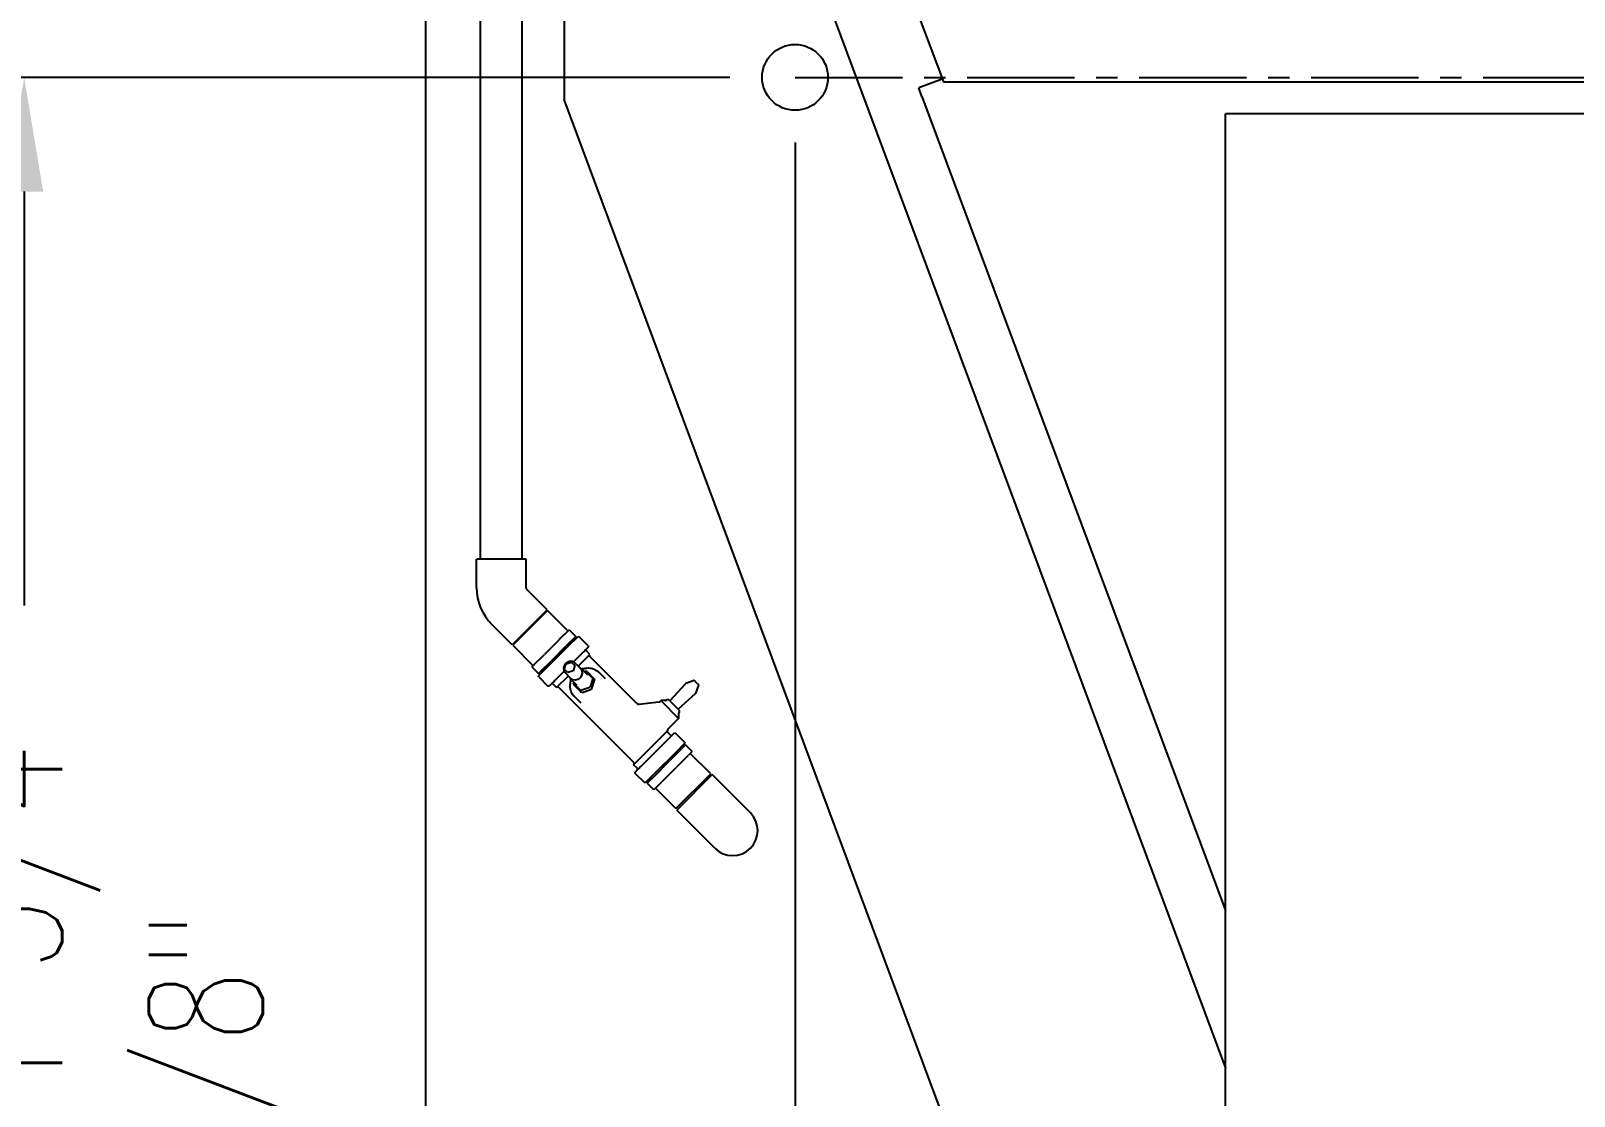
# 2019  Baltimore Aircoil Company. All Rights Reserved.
# Model space of a CAD drawing. Header units: millimetres. Extents: x 16950 to 32328, y 19251 to 29476.
# Drawn here: x 16983.8 to 17045.3, y 19545.7 to 19588.1 of the extents above; entities that cross this region are included whole.
import ezdxf

# ---------------------------------------------------------------- set-up
doc = ezdxf.new("R2010")
doc.units = ezdxf.units.MM
doc.header["$LTSCALE"] = 5
doc.linetypes.add('CENTER', pattern=[50.8, 31.75, -6.35, 6.35, -6.35])
for name, color, linetype in [('CONDENSER-STD-CONTROL', 1, 'Continuous'), ('RECIRCULATION-CONTROL', 3, 'Continuous'), ('UNIT', 6, 'Continuous'), ('WS-NO-CONTROL', 3, 'Continuous')]:
    doc.layers.add(name, color=color, linetype=linetype)
doc.styles.add('SUBMITTAL', font='romans.shx', dxfattribs={"width": 0.75})
doc.dimstyles.new('SUBMITTAL', dxfattribs={"dimtxt": 0.09375, "dimasz": 0.09375, "dimexe": 0.03125, "dimexo": 0.0625, "dimgap": 0.0625, "dimtad": 0, "dimdec": 4, "dimzin": 4, "dimdsep": 46, "dimlunit": 4, "dimtxsty": 'SUBMITTAL', "dimcen": 0.09375, "dimclre": 6, "dimadec": 0, "dimazin": 0, "dimtfac": 1, "dimtdec": 0, "dimtofl": 0, "dimtmove": 0, "dimatfit": 3, "dimfxl": 0, "dimfrac": 2, "dimtolj": 1, "dimtzin": 4, "dimarcsym": 0})

# ---------------------------------------------------------------- blocks, each defined once
blk = doc.blocks.new('*D103')
at = {"layer": 'UNIT', "color": 6, "lineweight": -2}
for p, q in [((17019.498, 19610.577), (16956.936, 19610.577)), ((17002.642, 19512.543), (16956.936, 19512.543))]:
    blk.add_line(p, q, dxfattribs=at)
at = {"layer": 'UNIT', "color": 3, "lineweight": -2}
for p, q in [((16959.536, 19606.027), (16959.536, 19570.498)), ((16959.536, 19517.093), (16959.536, 19552.623))]:
    blk.add_line(p, q, dxfattribs=at)
at = {"layer": 'UNIT', "color": 3}
for points in [[(16958.777, 19606.027), (16960.294, 19606.027), (16959.536, 19610.577)], [(16958.777, 19517.093), (16960.294, 19517.093), (16959.536, 19512.543)]]:
    blk.add_solid(points, dxfattribs=at)
at = {"layer": 'UNIT', "color": 3, "insert": (16959.536, 19561.56), "char_height": 4.55, "attachment_point": 5, "rotation": 90, "style": 'SUBMITTAL'}
blk.add_mtext('\\A1;8\'-2"', dxfattribs=at)
blk = doc.blocks.new('*D97')
at = {"layer": 'CONDENSER-STD-CONTROL', "color": 6, "lineweight": -2}
for p, q in [((17014.269, 19583.662), (17014.269, 19493.943)), ((16999.536, 19515.609), (16999.536, 19493.943))]:
    blk.add_line(p, q, dxfattribs=at)
at = {"layer": 'CONDENSER-STD-CONTROL', "color": 3, "lineweight": -2}
for p, q in [((16999.536, 19496.543), (16994.986, 19496.543)), ((17009.719, 19496.543), (17004.086, 19496.543))]:
    blk.add_line(p, q, dxfattribs=at)
at = {"layer": 'CONDENSER-STD-CONTROL', "color": 3}
for points in [[(17004.086, 19497.301), (17004.086, 19495.785), (16999.536, 19496.543)], [(17009.719, 19497.301), (17009.719, 19495.785), (17014.269, 19496.543)]]:
    blk.add_solid(points, dxfattribs=at)
at = {"layer": 'CONDENSER-STD-CONTROL', "color": 3, "insert": (16979.548, 19496.543), "char_height": 4.55, "attachment_point": 5, "style": 'SUBMITTAL'}
blk.add_mtext('\\A1;1\'-2 3/4"', dxfattribs=at)
blk = doc.blocks.new('*D98')
at = {"layer": 'CONDENSER-STD-CONTROL', "color": 3, "lineweight": -2}
for p, q in [((16991.536, 19525.999), (16991.536, 19533.582)), ((16991.536, 19507.993), (16991.536, 19503.443))]:
    blk.add_line(p, q, dxfattribs=at)
at = {"layer": 'CONDENSER-STD-CONTROL', "color": 6, "lineweight": -2}
for p, q in [((17028.904, 19521.449), (16988.936, 19521.449)), ((17002.642, 19512.543), (16988.936, 19512.543))]:
    blk.add_line(p, q, dxfattribs=at)
at = {"layer": 'CONDENSER-STD-CONTROL', "color": 3}
for points in [[(16990.777, 19525.999), (16992.294, 19525.999), (16991.536, 19521.449)], [(16990.777, 19507.993), (16992.294, 19507.993), (16991.536, 19512.543)]]:
    blk.add_solid(points, dxfattribs=at)
at = {"layer": 'CONDENSER-STD-CONTROL', "color": 3, "insert": (16991.536, 19544.714), "char_height": 4.55, "attachment_point": 5, "rotation": 90, "style": 'SUBMITTAL'}
blk.add_mtext('\\A1;8 7/8"', dxfattribs=at)
blk = doc.blocks.new('*D99')
at = {"layer": 'CONDENSER-STD-CONTROL', "color": 6, "lineweight": -2}
for p, q in [((17011.669, 19586.262), (16980.936, 19586.262)), ((17002.642, 19512.543), (16980.936, 19512.543))]:
    blk.add_line(p, q, dxfattribs=at)
at = {"layer": 'CONDENSER-STD-CONTROL', "color": 3, "lineweight": -2}
for p, q in [((16983.536, 19581.712), (16983.536, 19565.215)), ((16983.536, 19517.093), (16983.536, 19534.015))]:
    blk.add_line(p, q, dxfattribs=at)
at = {"layer": 'CONDENSER-STD-CONTROL', "color": 3}
for points in [[(16982.777, 19581.712), (16984.294, 19581.712), (16983.536, 19586.262)], [(16982.777, 19517.093), (16984.294, 19517.093), (16983.536, 19512.543)]]:
    blk.add_solid(points, dxfattribs=at)
at = {"layer": 'CONDENSER-STD-CONTROL', "color": 3, "insert": (16983.536, 19549.615), "char_height": 4.55, "attachment_point": 5, "rotation": 90, "style": 'SUBMITTAL'}
blk.add_mtext('\\A1;6\'-1 3/4"', dxfattribs=at)
blk = doc.blocks.new('*D79')
at = {"layer": 'UNIT', "color": 6, "lineweight": -2}
for p, q in [((17005.094, 19596.542), (16964.936, 19596.542)), ((17002.642, 19512.543), (16964.936, 19512.543))]:
    blk.add_line(p, q, dxfattribs=at)
at = {"layer": 'UNIT', "color": 3, "lineweight": -2}
for p, q in [((16967.536, 19591.992), (16967.536, 19563.48)), ((16967.536, 19517.093), (16967.536, 19545.605))]:
    blk.add_line(p, q, dxfattribs=at)
at = {"layer": 'UNIT', "color": 3}
for points in [[(16966.777, 19591.992), (16968.294, 19591.992), (16967.536, 19596.542)], [(16966.777, 19517.093), (16968.294, 19517.093), (16967.536, 19512.543)]]:
    blk.add_solid(points, dxfattribs=at)
at = {"layer": 'UNIT', "color": 3, "insert": (16967.536, 19554.542), "char_height": 4.55, "attachment_point": 5, "rotation": 90, "style": 'SUBMITTAL'}
blk.add_mtext('\\A1;7\'-0"', dxfattribs=at)
blk = doc.blocks.new('*D26')
at = {"layer": 'WS-NO-CONTROL', "color": 6, "lineweight": -2}
for p, q in [((17032.573, 19592.927), (16972.936, 19592.927)), ((17002.642, 19512.543), (16972.936, 19512.543))]:
    blk.add_line(p, q, dxfattribs=at)
at = {"layer": 'WS-NO-CONTROL', "color": 3, "lineweight": -2}
for p, q in [((16975.536, 19588.377), (16975.536, 19568.335)), ((16975.536, 19517.093), (16975.536, 19537.135))]:
    blk.add_line(p, q, dxfattribs=at)
at = {"layer": 'WS-NO-CONTROL', "color": 3}
for points in [[(16974.777, 19588.377), (16976.294, 19588.377), (16975.536, 19592.927)], [(16974.777, 19517.093), (16976.294, 19517.093), (16975.536, 19512.543)]]:
    blk.add_solid(points, dxfattribs=at)
at = {"layer": 'WS-NO-CONTROL', "color": 3, "insert": (16975.536, 19552.735), "char_height": 4.55, "attachment_point": 5, "rotation": 90, "style": 'SUBMITTAL'}
blk.add_mtext('\\A1;6\'-8 3/8"', dxfattribs=at)

msp = doc.modelspace()

# ---------------------------------------------------------------- linework, layer by layer
at = {"layer": 'CONDENSER-STD-CONTROL', "linetype": 'CENTER', "ltscale": 0.027}
msp.add_line((17014.2686, 19586.2617), (17078.5896, 19586.2617), dxfattribs=at)
at = {"layer": 'CONDENSER-STD-CONTROL'}
msp.add_circle((17014.2686, 19586.2617), 1.3125, dxfattribs=at)
at = {"layer": 'RECIRCULATION-CONTROL'}
for p, q in [((17001.7285, 19567.0617), (17001.7285, 19588.6552)), ((17003.3885, 19567.0617), (17003.3885, 19588.6552)), ((17003.5428, 19567.0617), (17001.5741, 19567.0617)), ((17001.5741, 19565.9164), (17001.5741, 19567.0617)), ((17003.5428, 19565.9164), (17003.5428, 19567.0617)), ((17004.3815, 19565.037), (17003.5717, 19565.8468)), ((17004.3815, 19565.037), (17002.9894, 19563.6449)), ((17004.4003, 19565.012), (17003.0144, 19563.6261)), ((17004.4003, 19565.012), (17005.2149, 19564.1974)), ((17002.9894, 19563.6449), (17002.1796, 19564.4547)), ((17004.9105, 19563.893), (17005.2507, 19564.2332)), ((17005.2648, 19564.2473), (17005.2507, 19564.2332)), ((17005.2648, 19564.2473), (17005.5299, 19563.9821)), ((17003.0144, 19563.6261), (17003.829, 19562.8115)), ((17004.329, 19563.3115), (17004.8677, 19563.8503)), ((17004.4391, 19562.8029), (17005.2235, 19563.5873)), ((17004.5941, 19563.0463), (17005.1329, 19563.5851)), ((17004.9105, 19563.893), (17004.8677, 19563.8503)), ((17005.1757, 19563.6279), (17005.1329, 19563.5851)), ((17005.1757, 19563.6279), (17005.5158, 19563.968)), ((17005.2235, 19563.5873), (17005.6156, 19563.9794)), ((17005.3952, 19563.7895), (17005.374, 19563.8262)), ((17005.4054, 19563.7923), (17005.3948, 19563.7894)), ((17005.4154, 19563.7821), (17005.4059, 19563.7922)), ((17005.4146, 19563.7784), (17005.4154, 19563.7816)), ((17005.5299, 19563.9821), (17005.5158, 19563.968)), ((17005.6156, 19563.9794), (17005.6617, 19563.9698)), ((17006.0236, 19563.6079), (17005.6617, 19563.9698)), ((17006.0332, 19563.5619), (17005.8998, 19563.4285)), ((17006.0236, 19563.6079), (17006.0332, 19563.5619)), ((17003.8605, 19562.843), (17004.2822, 19563.2648)), ((17004.1256, 19562.5778), (17004.5474, 19562.9996)), ((17004.329, 19563.3115), (17004.2822, 19563.2648)), ((17004.5941, 19563.0463), (17004.5474, 19562.9996)), ((17005.0696, 19562.6784), (17005.1392, 19562.8872)), ((17005.1392, 19562.8872), (17005.3479, 19562.9568)), ((17005.3479, 19562.9568), (17005.4871, 19562.8176)), ((17005.641, 19563.1697), (17005.4375, 19562.9661)), ((17005.7238, 19562.6924), (17005.4871, 19562.929)), ((17005.6205, 19562.7956), (17006.0886, 19563.2636)), ((17005.7744, 19563.3031), (17005.641, 19563.1697)), ((17006.0886, 19563.2636), (17005.9396, 19563.4126)), ((17007.9501, 19561.3137), (17006.0722, 19563.1916)), ((17003.7794, 19562.762), (17003.7791, 19562.7616)), ((17003.7791, 19562.7616), (17004.0442, 19562.4964)), ((17003.7794, 19562.762), (17003.8371, 19562.8197)), ((17003.8605, 19562.843), (17003.8371, 19562.8197)), ((17004.0446, 19562.4968), (17004.0442, 19562.4964)), ((17004.0446, 19562.4968), (17004.1023, 19562.5545)), ((17004.0469, 19562.4107), (17004.4391, 19562.8029)), ((17004.0565, 19562.3647), (17004.0469, 19562.4107)), ((17004.0565, 19562.3647), (17004.4185, 19562.0028)), ((17004.1256, 19562.5778), (17004.1023, 19562.5545)), ((17004.2026, 19562.651), (17004.2002, 19562.6524)), ((17004.2025, 19562.6511), (17004.2024, 19562.6508)), ((17004.2126, 19562.6408), (17004.2024, 19562.6503)), ((17004.2131, 19562.6407), (17004.2185, 19562.6422)), ((17004.2562, 19562.62), (17004.2181, 19562.6421)), ((17004.8567, 19562.3853), (17004.7233, 19562.252)), ((17004.7627, 19561.9378), (17005.2308, 19562.4059)), ((17005.0602, 19562.5889), (17004.8567, 19562.3853)), ((17005.2087, 19562.5392), (17005.0696, 19562.6784)), ((17005.334, 19562.3026), (17005.0974, 19562.5392)), ((17005.4175, 19562.6088), (17005.2087, 19562.5392)), ((17005.5846, 19562.0242), (17005.3322, 19562.2766)), ((17005.4871, 19562.8176), (17005.4175, 19562.6088)), ((17006.0022, 19562.4418), (17005.7497, 19562.6942)), ((17005.8692, 19562.5747), (17005.9176, 19562.5909)), ((17005.9176, 19562.5909), (17005.9259, 19562.5751)), ((17005.9779, 19562.5788), (17005.9176, 19562.5909)), ((17006.1633, 19562.3378), (17005.9259, 19562.5751)), ((17005.9779, 19562.5788), (17006.1948, 19562.3619)), ((17006.2069, 19562.3016), (17006.0984, 19561.9762)), ((17006.1633, 19562.3378), (17006.2069, 19562.3016)), ((17006.2069, 19562.3016), (17006.1948, 19562.3619)), ((17006.1948, 19562.3619), (17006.2644, 19562.2923)), ((17006.2644, 19562.2923), (17006.2765, 19562.232)), ((17006.713, 19562.2857), (17006.4465, 19562.5521)), ((17004.4645, 19561.9932), (17004.4185, 19562.0028)), ((17004.5979, 19562.1265), (17004.4645, 19561.9932)), ((17004.7627, 19561.9378), (17004.6138, 19562.0868)), ((17007.8497, 19558.9392), (17004.8348, 19561.9542)), ((17005.4355, 19562.1088), (17005.4516, 19562.1571)), ((17005.4355, 19562.1088), (17005.4476, 19562.0485)), ((17005.4513, 19562.1004), (17005.4355, 19562.1088)), ((17005.6645, 19561.8315), (17005.4476, 19562.0485)), ((17005.4513, 19562.1004), (17005.6886, 19561.8631)), ((17005.6645, 19561.8315), (17005.7248, 19561.8195)), ((17005.7341, 19561.7619), (17005.6645, 19561.8315)), ((17005.7248, 19561.8195), (17005.6886, 19561.8631)), ((17006.0502, 19561.928), (17005.7248, 19561.8195)), ((17005.7944, 19561.7499), (17005.7341, 19561.7619)), ((17005.7944, 19561.7499), (17006.1198, 19561.8584)), ((17006.0502, 19561.928), (17006.0984, 19561.9762)), ((17006.168, 19561.9066), (17006.1198, 19561.8584)), ((17006.168, 19561.9066), (17006.2765, 19562.232)), ((17009.2953, 19561.423), (17009.9017, 19562.0965)), ((17009.6264, 19561.092), (17010.2999, 19561.6984)), ((17010.2418, 19562.2227), (17009.9096, 19562.1018)), ((17010.2628, 19562.2178), (17010.2625, 19562.2181)), ((17010.2628, 19562.2178), (17010.2882, 19562.1924)), ((17010.3044, 19562.1754), (17010.2974, 19562.1824)), ((17010.3858, 19562.094), (17010.3044, 19562.1754)), ((17010.4261, 19562.0384), (17010.3052, 19561.7062)), ((17010.3958, 19562.0848), (17010.4212, 19562.0594)), ((17010.4215, 19562.0591), (17010.4212, 19562.0594)), ((17005.7407, 19561.3134), (17005.4743, 19561.5798)), ((17008.0464, 19561.2798), (17008.8342, 19561.3721)), ((17008.8342, 19561.3721), (17008.8809, 19561.3776)), ((17008.9136, 19561.4173), (17008.8729, 19561.3766)), ((17008.8809, 19561.3776), (17008.8873, 19561.3783)), ((17008.9161, 19561.4194), (17009.6228, 19560.7127)), ((17009.11, 19561.4194), (17008.9161, 19561.4194)), ((17009.1382, 19561.4395), (17009.1239, 19561.4252)), ((17009.6429, 19561.0462), (17009.2496, 19561.4395)), ((17009.6207, 19560.7102), (17009.2263, 19560.3159)), ((17009.6228, 19560.9066), (17009.6228, 19560.7127)), ((17009.6429, 19560.9348), (17009.6286, 19560.9206)), ((17007.8334, 19558.8672), (17009.155, 19560.1889)), ((17008.1475, 19558.8278), (17009.324, 19560.0043)), ((17009.3081, 19560.0441), (17009.1688, 19560.1834)), ((17009.324, 19560.0043), (17009.4574, 19560.1377)), ((17009.4574, 19560.1377), (17009.5035, 19560.1281)), ((17009.8654, 19559.7662), (17009.5035, 19560.1281)), ((17009.4828, 19559.3279), (17008.6985, 19558.5436)), ((17009.7276, 19559.4843), (17009.2579, 19559.0146)), ((17009.875, 19559.7201), (17009.4828, 19559.3279)), ((17009.9927, 19559.2191), (17009.5231, 19558.7495)), ((17009.6787, 19559.5184), (17009.6713, 19559.5164)), ((17009.6792, 19559.5184), (17009.6893, 19559.5089)), ((17009.6866, 19559.4987), (17009.7217, 19559.4784)), ((17009.6868, 19559.4986), (17009.6894, 19559.5083)), ((17009.7276, 19559.4843), (17009.7573, 19559.514)), ((17009.8983, 19559.655), (17009.7573, 19559.514)), ((17009.8654, 19559.7662), (17009.875, 19559.7201)), ((17009.8983, 19559.655), (17009.9005, 19559.6572)), ((17010.1657, 19559.3921), (17009.9005, 19559.6572)), ((17009.9927, 19559.2191), (17010.0224, 19559.2488)), ((17010.1635, 19559.3899), (17010.0224, 19559.2488)), ((17010.9075, 19558.5048), (17010.093, 19559.3193)), ((17010.1635, 19559.3899), (17010.1657, 19559.3921)), ((17007.9823, 19558.7183), (17007.8334, 19558.8672)), ((17007.8887, 19558.569), (17008.0221, 19558.7023)), ((17007.8983, 19558.5229), (17007.8887, 19558.569)), ((17009.2096, 19558.9663), (17008.6864, 19558.4432)), ((17009.4748, 19558.7012), (17008.9516, 19558.178)), ((17009.2096, 19558.9663), (17009.2579, 19559.0146)), ((17009.4748, 19558.7012), (17009.5231, 19558.7495)), ((17007.8983, 19558.5229), (17008.2602, 19558.161)), ((17008.3063, 19558.1514), (17008.2602, 19558.161)), ((17008.6985, 19558.5436), (17008.3063, 19558.1514)), ((17008.3691, 19558.1259), (17008.3776, 19558.1343)), ((17008.6343, 19557.8607), (17008.3691, 19558.1259)), ((17008.6864, 19558.4432), (17008.3776, 19558.1343)), ((17008.5156, 19558.3607), (17008.539, 19558.3201)), ((17008.5389, 19558.3203), (17008.5378, 19558.316)), ((17008.5378, 19558.3154), (17008.5473, 19558.3053)), ((17008.5476, 19558.3052), (17008.5479, 19558.3047)), ((17008.5478, 19558.3053), (17008.5479, 19558.3053)), ((17008.913, 19558.1394), (17008.6428, 19557.8692)), ((17008.913, 19558.1394), (17008.9516, 19558.178)), ((17009.5216, 19557.1188), (17010.9075, 19558.5048)), ((17010.9659, 19558.4747), (17009.5517, 19557.0605)), ((17011.7128, 19557.7278), (17010.9659, 19558.4747)), ((17008.6343, 19557.8607), (17008.6428, 19557.8692)), ((17009.5216, 19557.1188), (17008.707, 19557.9334)), ((17011.7128, 19557.7278), (17012.4906, 19556.95)), ((17010.2985, 19556.3136), (17009.5517, 19557.0605)), ((17011.0764, 19555.5358), (17010.2985, 19556.3136))]:
    msp.add_line(p, q, dxfattribs=at)
for centre, radius, start, end in [((17003.6413, 19565.9164), 2.0672, 180, 225), ((17003.6413, 19565.9164), 0.0984, 180, 225), ((17005.9675, 19563.4404), 0.0394, 135, 225), ((17006.1, 19563.2194), 0.0394, 135, 225), ((17004.586, 19562.0589), 0.0394, 45, 135), ((17004.8069, 19561.9263), 0.0394, 45, 135), ((17009.9164, 19562.0833), 0.0197, 110, 138), ((17010.2485, 19562.2042), 0.0197, 45, 110), ((17010.2867, 19561.713), 0.0197, 312, 340), ((17010.4076, 19562.0452), 0.0197, 340, 45), ((17008.0337, 19561.3972), 0.1181, 225, 276.684232), ((17008.9275, 19561.4034), 0.0197, 125.639455, 135), ((17009.11, 19561.4391), 0.0197, 270, 315), ((17009.1939, 19561.3838), 0.0787, 45, 135), ((17009.2807, 19561.4362), 0.0197, 225, 318), ((17009.6396, 19561.0773), 0.0197, 132, 225), ((17009.5872, 19560.9905), 0.0787, 315, 45), ((17009.6068, 19560.7242), 0.0197, 315, 324.360545), ((17009.6425, 19560.9066), 0.0197, 135, 180), ((17009.3655, 19560.1767), 0.1969, 135, 178.039312), ((17009.336, 19560.0719), 0.0394, 225, 315), ((17007.8219, 19558.9114), 0.0394, 315, 45), ((17007.9545, 19558.6904), 0.0394, 315, 45), ((17011.7835, 19556.2429), 1, 225, 45)]:
    msp.add_arc(centre, radius, start, end, dxfattribs=at)
msp.add_ellipse((17005.2923, 19562.7341), major_axis=(-0.1949, -0.1949), ratio=0.8660254, start_param=3.1415927, end_param=6.2831853, dxfattribs=at)
at = {"layer": 'RECIRCULATION-CONTROL', "extrusion": (0, 0, -1)}
for centre, major_axis, ratio, start_param, end_param in [((17005.5289, 19562.4975), (-0.1949, -0.1949), 0.8660254, 3.1415927, 6.2831853), ((17010.2743, 19562.1785), (0.0538, -0.0538), 0.258819, 4.712389, 4.8915962), ((17010.3818, 19562.0709), (-0.0538, 0.0538), 0.258819, 1.3915891, 1.5707963)]:
    msp.add_ellipse(centre, major_axis=major_axis, ratio=ratio, start_param=start_param, end_param=end_param, dxfattribs=at)
at = {"layer": 'RECIRCULATION-CONTROL'}
for points, knots in [([(17005.8998, 19563.4285), (17005.8789, 19563.4076), (17005.8606, 19563.3843), (17005.8188, 19563.3425), (17005.7953, 19563.324), (17005.7744, 19563.3031)], [-1.91702663, -1.91702663, -1.91702663, -1.91702663, -1.46646968, -1.46646968, -1.01591274, -1.01591274, -1.01591274, -1.01591274]), ([(17005.2797, 19562.3569), (17005.2833, 19562.348), (17005.2873, 19562.3393), (17005.3026, 19562.3109), (17005.3162, 19562.2926), (17005.3322, 19562.2766)], [9.06461337, 9.06461337, 9.06461337, 9.06461337, 9.17102462, 9.17102462, 9.42477796, 9.42477796, 9.42477796, 9.42477796]), ([(17005.3145, 19562.1139), (17005.3165, 19562.1255), (17005.3183, 19562.1372), (17005.3218, 19562.161), (17005.3234, 19562.1731), (17005.3265, 19562.1976), (17005.3279, 19562.21), (17005.3306, 19562.2354), (17005.332, 19562.2484), (17005.3337, 19562.2658), (17005.3341, 19562.27), (17005.3346, 19562.2742)], [0, 0, 0, 0, 0.10976465, 0.10976465, 0.2195293, 0.2195293, 0.32929395, 0.32929395, 0.43905859, 0.43905859, 0.47333536, 0.47333536, 0.47333536, 0.47333536]), ([(17005.7497, 19562.6942), (17005.7304, 19562.7136), (17005.7076, 19562.7294), (17005.6783, 19562.743), (17005.6739, 19562.7449), (17005.6695, 19562.7466)], [6.28318531, 6.28318531, 6.28318531, 6.28318531, 6.59047475, 6.59047475, 6.6433499, 6.6433499, 6.6433499, 6.6433499]), ([(17005.7522, 19562.6918), (17005.7564, 19562.6922), (17005.7606, 19562.6927), (17005.778, 19562.6944), (17005.791, 19562.6957), (17005.8163, 19562.6985), (17005.8288, 19562.6999), (17005.8533, 19562.703), (17005.8653, 19562.7046), (17005.8891, 19562.708), (17005.9009, 19562.7099), (17005.9124, 19562.7119)], [1.54910742, 1.54910742, 1.54910742, 1.54910742, 1.58342825, 1.58342825, 1.69319425, 1.69319425, 1.80296025, 1.80296025, 1.91272626, 1.91272626, 2.02249226, 2.02249226, 2.02249226, 2.02249226]), ([(17005.9124, 19562.7119), (17005.9506, 19562.7186), (17005.9894, 19562.7219), (17006.0667, 19562.7217), (17006.1053, 19562.7181), (17006.1812, 19562.7037), (17006.2185, 19562.6929), (17006.2901, 19562.6642), (17006.3246, 19562.6463), (17006.3891, 19562.6039), (17006.4192, 19562.5794), (17006.4465, 19562.5521)], [5.39500507, 5.39500507, 5.39500507, 5.39500507, 5.57264112, 5.57264112, 5.75027716, 5.75027716, 5.92791321, 5.92791321, 6.10554926, 6.10554926, 6.28318531, 6.28318531, 6.28318531, 6.28318531]), ([(17004.7233, 19562.252), (17004.7024, 19562.2311), (17004.6838, 19562.2076), (17004.642, 19562.1658), (17004.6188, 19562.1474), (17004.5979, 19562.1265)], [-1.91702663, -1.91702663, -1.91702663, -1.91702663, -1.46646968, -1.46646968, -1.01591274, -1.01591274, -1.01591274, -1.01591274]), ([(17005.4743, 19561.5798), (17005.447, 19561.6071), (17005.4225, 19561.6373), (17005.3801, 19561.7018), (17005.3622, 19561.7362), (17005.3335, 19561.8079), (17005.3227, 19561.8452), (17005.3083, 19561.921), (17005.3047, 19561.9597), (17005.3045, 19562.037), (17005.3078, 19562.0757), (17005.3145, 19562.1139)], [3.14159265, 3.14159265, 3.14159265, 3.14159265, 3.3192287, 3.3192287, 3.49686475, 3.49686475, 3.6745008, 3.6745008, 3.85213684, 3.85213684, 4.02977289, 4.02977289, 4.02977289, 4.02977289]), ([(17008.8691, 19561.3744), (17008.8691, 19561.3744), (17008.8691, 19561.3744), (17008.8719, 19561.3756), (17008.8748, 19561.3765), (17008.8778, 19561.3771)], [-0.024559033, -0.024559033, -0.024559033, -0.024559033, -0.024419735, -0.024419735, 0, 0, 0, 0]), ([(17009.155, 19560.1889), (17009.1628, 19560.1858), (17009.1674, 19560.1839), (17009.1687, 19560.1834), (17009.1688, 19560.1834), (17009.1688, 19560.1834)], [0, 0, 0, 0, 0.23298833, 0.23298833, 0.27072593, 0.27072593, 0.27072593, 0.27072593]), ([(17008.0221, 19558.7023), (17008.043, 19558.7233), (17008.0614, 19558.7465), (17008.1032, 19558.7883), (17008.1266, 19558.8069), (17008.1475, 19558.8278)], [1.01591274, 1.01591274, 1.01591274, 1.01591274, 1.46646968, 1.46646968, 1.91702663, 1.91702663, 1.91702663, 1.91702663])]:
    msp.add_open_spline(points, degree=3, knots=knots, dxfattribs=at)
for points in [[(17010.2976, 19562.1826), (17010.2975, 19562.1825), (17010.2975, 19562.1825), (17010.2974, 19562.1824)], [(17010.3858, 19562.094), (17010.3858, 19562.0941), (17010.3859, 19562.0941), (17010.386, 19562.0942)], [(17008.8809, 19561.3776), (17008.8798, 19561.3774), (17008.8788, 19561.3773), (17008.8778, 19561.3771)], [(17008.5492, 19558.306), (17008.5482, 19558.3053), (17008.5475, 19558.3051), (17008.5473, 19558.3053)], [(17008.5479, 19558.3053), (17008.5482, 19558.3054), (17008.5487, 19558.3056), (17008.5492, 19558.306)]]:
    msp.add_open_spline(points, degree=3, dxfattribs=at)
at = {"layer": 'UNIT'}
for p, q in [((17017.0373, 19594.5134), (17020.1822, 19586.0795)), ((16999.5356, 19593.1954), (16999.5356, 19518.8224)), ((17005.0613, 19589.5829), (17005.0613, 19585.3733)), ((17015.4649, 19589.583), (17031.4291, 19546.7724)), ((17020.1396, 19586.1937), (17019.2027, 19585.8443)), ((17019.3302, 19585.5023), (17019.2027, 19585.8443)), ((17020.1822, 19586.0795), (17072.676, 19586.0795)), ((17029.564, 19519.6653), (17005.0613, 19585.3733)), ((17019.3295, 19585.5013), (17031.4291, 19553.0532)), ((17031.4291, 19542.8056), (17031.4291, 19584.8056)), ((17061.4291, 19584.8056), (17031.4291, 19584.8056))]:
    msp.add_line(p, q, dxfattribs=at)

# ---------------------------------------------------------------- dimensions: what is measured, and where the dimension line sits
at = {"layer": 'CONDENSER-STD-CONTROL', "color": 3}
dim = msp.add_linear_dim(base=(16999.5356, 19496.5429), p1=(17014.2686, 19586.2617), p2=(16999.5356, 19518.2087), dimstyle='SUBMITTAL', override={"dimscale": 65, "dimtxt": 0.07, "dimasz": 0.07, "dimexe": 0.04, "dimexo": 0.04, "dimgap": 0.03125, "dimdec": 3, "dimzin": 3, "dimclrd": 3, "dimclrt": 3, "dimtdec": 3, "dimtix": 1}, dxfattribs=at)
dim.commit()
dim.dimension.update_dxf_attribs({"geometry": '*D97', "text_midpoint": (16979.5481, 19496.5429), "dimtype": 160})
for base, p1, picture, middle in [((16983.5356, 19512.5429), (17014.2686, 19586.2617), '*D99', (16983.5356, 19549.6147)), ((16991.5356, 19512.5429), (17031.5044, 19521.4491), '*D98', (16991.5356, 19544.7137))]:
    dim = msp.add_linear_dim(base=base, p1=p1, p2=(17005.2416, 19512.5429), angle=90, dimstyle='SUBMITTAL', override={"dimscale": 65, "dimtxt": 0.07, "dimasz": 0.07, "dimexe": 0.04, "dimexo": 0.04, "dimgap": 0.03125, "dimdec": 3, "dimzin": 3, "dimclrd": 3, "dimclrt": 3, "dimtdec": 3, "dimtix": 1}, dxfattribs=at)
    dim.commit()
    dim.dimension.update_dxf_attribs({"geometry": picture, "text_midpoint": middle, "dimtype": 160})
at = {"layer": 'UNIT', "color": 3}
for base, p1, p2, picture, middle in [((16959.53563, 19512.54288), (17022.09809, 19610.57744), (17005.24159, 19512.54288), '*D103', (16959.53563, 19561.56016)), ((16967.5356, 19512.5429), (17007.6939, 19596.542), (17005.2416, 19512.5429), '*D79', (16967.5356, 19554.5424))]:
    dim = msp.add_linear_dim(base=base, p1=p1, p2=p2, angle=90, dimstyle='SUBMITTAL', override={"dimscale": 65, "dimtxt": 0.07, "dimasz": 0.07, "dimexe": 0.04, "dimexo": 0.04, "dimgap": 0.03125, "dimdec": 3, "dimzin": 3, "dimclrd": 3, "dimclrt": 3, "dimtdec": 3, "dimtix": 1}, dxfattribs=at)
    dim.commit()
    dim.dimension.update_dxf_attribs({"geometry": picture, "text_midpoint": middle})
at = {"layer": 'WS-NO-CONTROL', "color": 3}
dim = msp.add_linear_dim(base=(16975.5356, 19512.5429), p1=(17035.1726, 19592.927), p2=(17005.2416, 19512.5429), angle=90, dimstyle='SUBMITTAL', override={"dimscale": 65, "dimtxt": 0.07, "dimasz": 0.07, "dimexe": 0.04, "dimexo": 0.04, "dimgap": 0.03125, "dimdec": 3, "dimzin": 3, "dimclrd": 3, "dimclrt": 3, "dimtdec": 3, "dimtix": 1}, dxfattribs=at)
dim.commit()
dim.dimension.update_dxf_attribs({"geometry": '*D26', "text_midpoint": (16975.5356, 19552.7349)})

doc.saveas('drawing.dxf')
